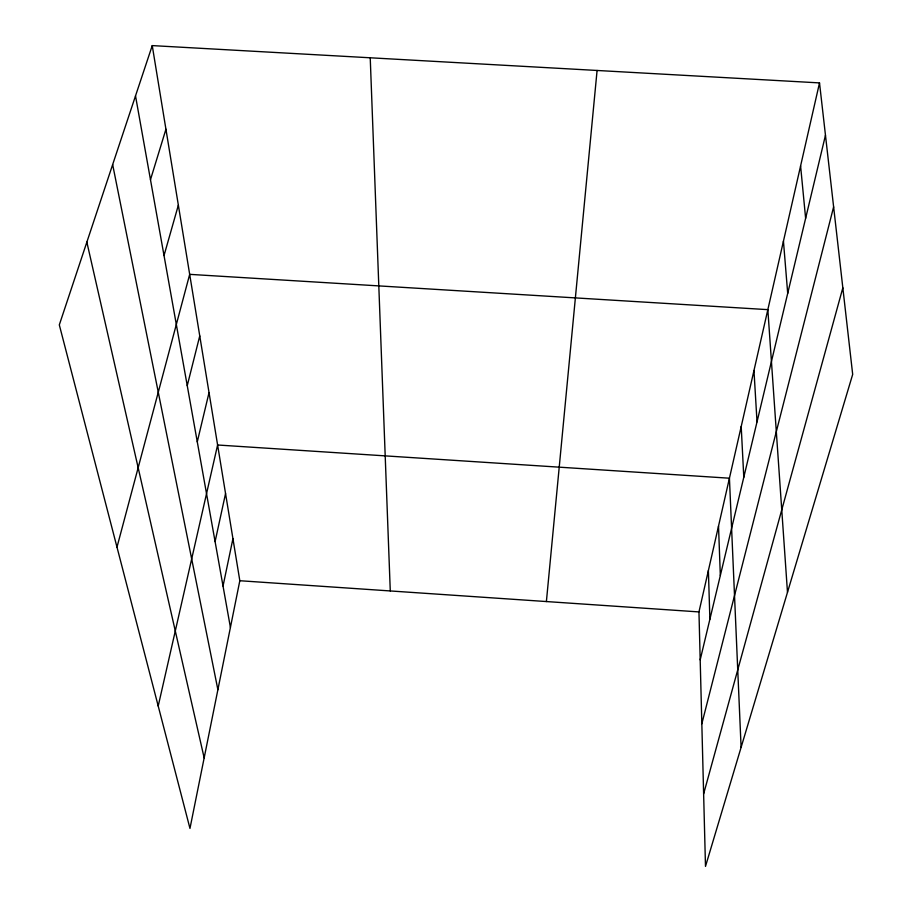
<?xml version="1.0" encoding="UTF-8"?>
<svg xmlns="http://www.w3.org/2000/svg" width="912" height="912" viewBox="0 0 912 912"><rect width="100%" height="100%" fill="white"/><g stroke="black" fill="none" stroke-linecap="round" stroke-linejoin="round"><path stroke-width="1.37" d="M546.391 601.555L597.086 70.463M152.247 45.6L239.822 580.727L189.97 828.438L59.314 324.889L152.247 45.6L819.512 82.901L852.686 374.387L705.489 866.4L698.957 611.918L819.512 82.901M223.03 586.074L232.936 538.684M215.095 541.603L225.549 493.563M158.209 706.048L217.603 444.999L729.429 478.207L741.103 747.384M197.277 441.841L209.03 392.616M700.188 659.855L825.463 135.261M187.245 385.639L199.751 335.912M701.83 723.797L833.625 206.876M116.987 547.154L189.685 274.352L767.836 309.647L787.489 592.321M703.631 793.885L842.836 287.827M164.023 255.542L178.353 205.154M150.48 179.71L165.938 129.242M239.822 580.727L698.957 611.918M86.857 242.125L204.163 757.918M112.655 164.593L217.888 689.711M135.512 95.885L230.417 627.445M800.588 165.916L805.627 218.333M783.442 241.144L787.706 293.368M753.962 370.511L757.028 421.868M741.205 426.52L743.793 477.284M370.226 57.787L390.279 590.953M718.519 526.076L720.332 575.495M708.385 570.536L709.889 619.225"/></g></svg>
